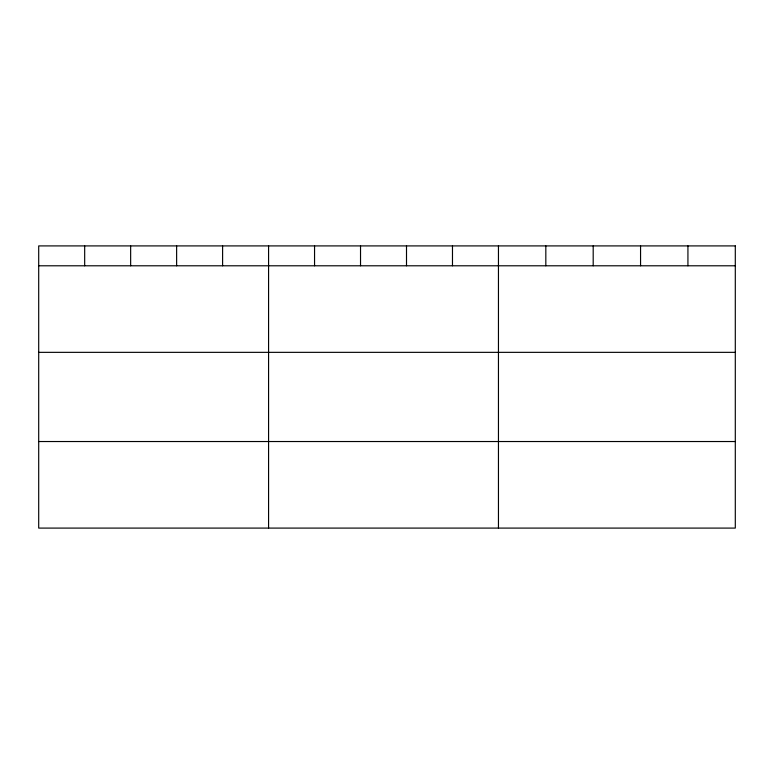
<?xml version="1.0" encoding="UTF-8"?>
<svg xmlns="http://www.w3.org/2000/svg" width="774" height="774" viewBox="0 0 774 774"><rect width="100%" height="100%" fill="white"/><g stroke="black" fill="none" stroke-linecap="round" stroke-linejoin="round"><path stroke-width="1.16" d="M38.7 265.792L735.3 265.792M38.7 352.344L735.3 352.344M38.7 441.528L735.3 441.528M687.931 245.909L687.931 265.792M640.562 245.909L640.562 265.792M593.194 245.909L593.194 265.792M545.825 245.909L545.825 265.792M498.456 245.909L498.456 528.091M452.48 245.909L452.48 265.792M406.505 245.909L406.505 265.792M360.529 245.909L360.529 265.792M314.554 245.909L314.554 265.792M268.578 245.909L268.578 528.091M222.602 245.909L222.602 265.792M176.627 245.909L176.627 265.792M130.651 245.909L130.651 265.792M84.676 245.909L84.676 265.792M735.3 245.909L38.7 245.909L38.7 528.091L735.3 528.091L735.3 245.909"/></g></svg>
